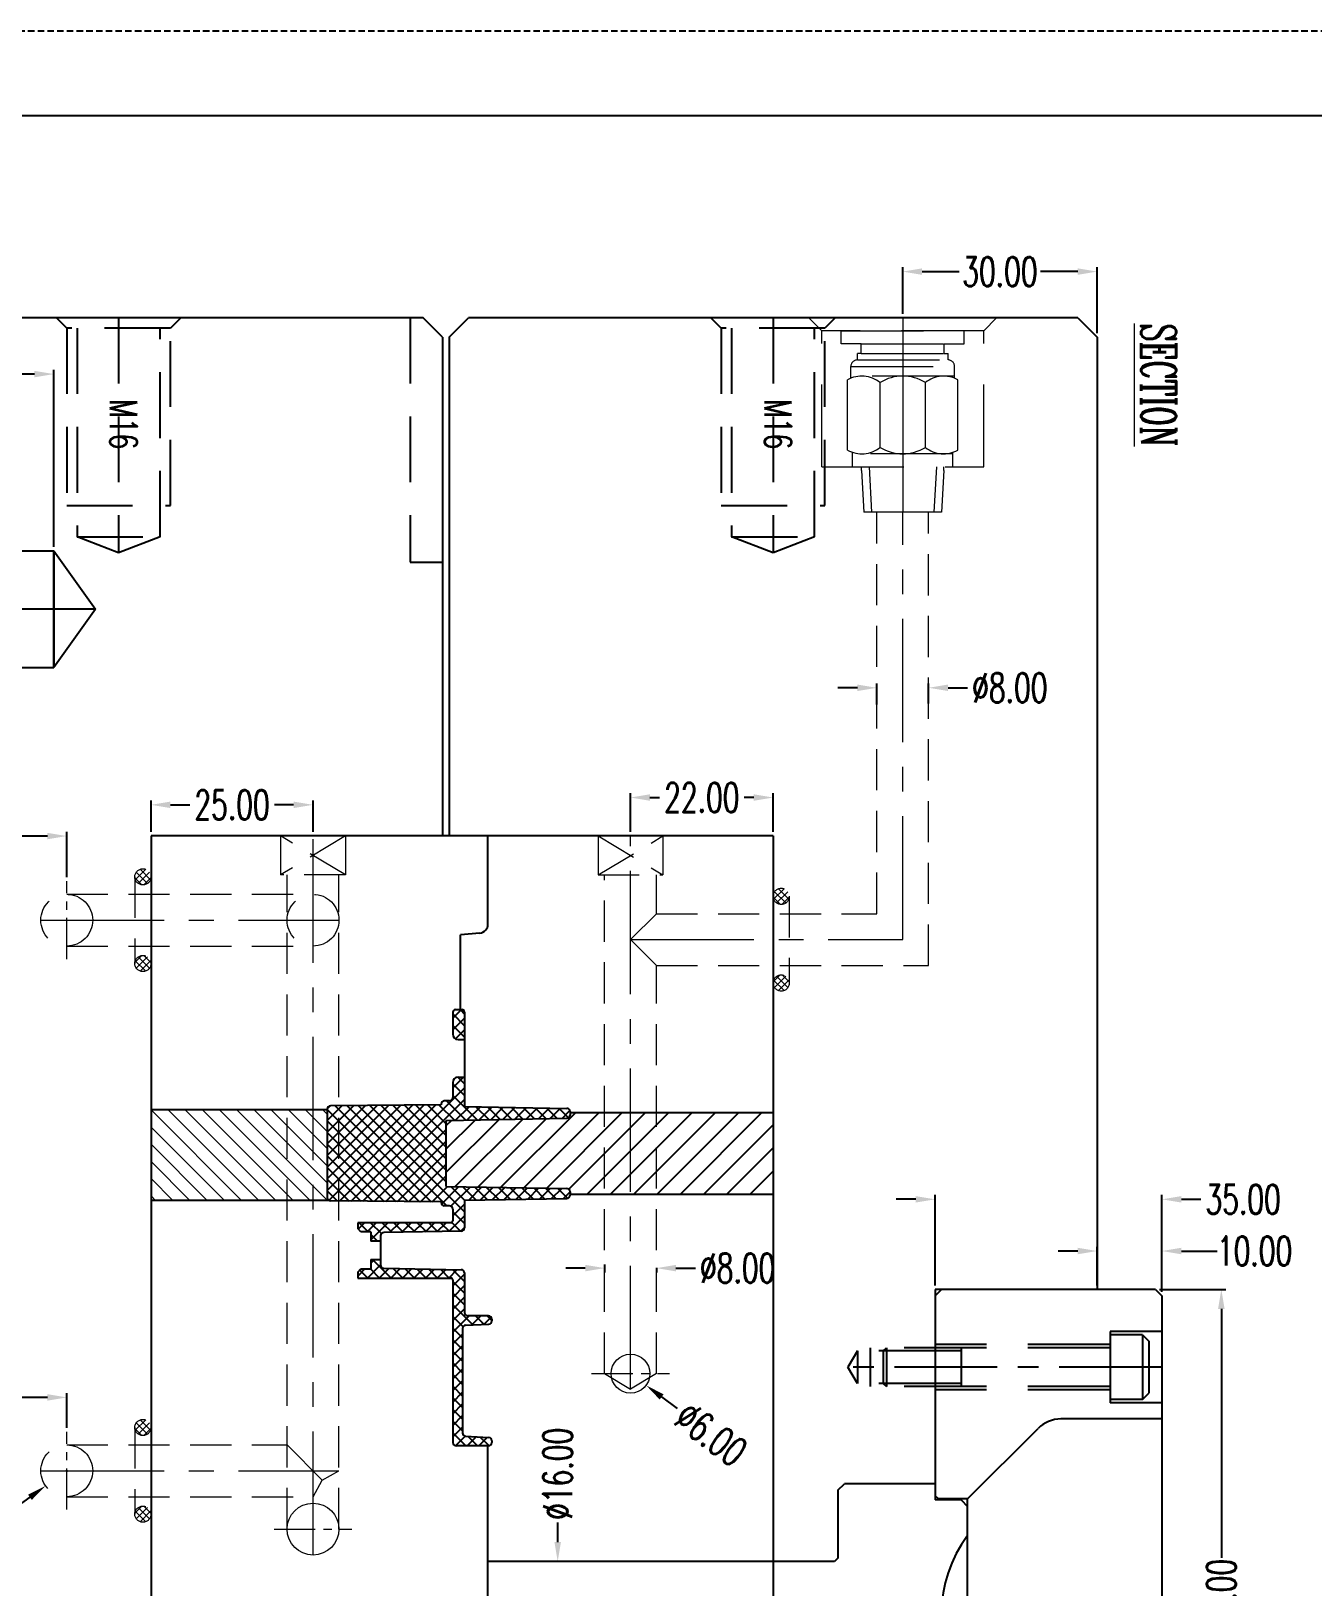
# Model space of a CAD drawing. Header units: inches. Extents: x 169168 to 170394, y -54081 to -53214.
# Drawn here: x 169401.8 to 169599.6, y -53454.4 to -53214.2 of the extents above; entities that cross this region are included whole.
import ezdxf

# ---------------------------------------------------------------- set-up
doc = ezdxf.new("R2010")
doc.units = ezdxf.units.IN
doc.header["$LTSCALE"] = 2
doc.header["$MEASUREMENT"] = 0
doc.header["$PDMODE"] = 3
doc.header["$PDSIZE"] = 0.3125
for name, pattern in [('CENTER', [50.8, 31.75, -6.35, 6.35, -6.35]), ('DASHED', [0.75, 0.5, -0.25]), ('HIDDEN', [9.525, 6.35, -3.175])]:
    doc.linetypes.add(name, pattern=pattern)
doc.layers.get('0').update_dxf_attribs({"linetype": 'CONTINUOUS'})
doc.layers.get('Defpoints').update_dxf_attribs({"linetype": 'CONTINUOUS'})
for name, color, linetype in [('5', 5, 'CONTINUOUS'), ('A', 7, 'CONTINUOUS'), ('CAV-COR', 1, 'CONTINUOUS'), ('PIN', 4, 'CONTINUOUS'), ('SCREW', 52, 'HIDDEN'), ('SPRING', 160, 'CONTINUOUS'), ('WT', 4, 'CONTINUOUS')]:
    doc.layers.add(name, color=color, linetype=linetype)
for name, color, linetype, lineweight in [('dim', 3, 'CONTINUOUS', 15), ('WR', 122, 'HIDDEN', 18), ('截面', 191, 'CONTINUOUS', 15)]:
    doc.layers.add(name, color=color, linetype=linetype, lineweight=lineweight)
doc.styles.add('ROMANC', font='romanc', dxfattribs={"width": 0.6, "height": 1})
doc.styles.get("Standard").update_dxf_attribs({"font": 'txt.shx', "width": 0.67})
doc.dimstyles.new('2.00', dxfattribs={"dimtxt": 4.5, "dimasz": 3, "dimexe": 0.666, "dimexo": 0.626, "dimgap": 1, "dimtad": 0, "dimzin": 0, "dimdsep": 46, "dimtxsty": 'Standard', "dimcen": 0.09, "dimclrd": 3, "dimclre": 3, "dimclrt": 7, "dimazin": 0, "dimtfac": 1, "dimtofl": 0, "dimtmove": 0, "dimatfit": 0, "dimfxl": 0, "dimtolj": 1, "dimtzin": 0, "dimarcsym": 0})

# ---------------------------------------------------------------- blocks, each defined once
blk = doc.blocks.new('*D36905')
at = {"layer": 'Defpoints', "color": 0}
for p in [(169575.32, -53408.5), (169575.32, -53508.5), (169585.49, -53508.5)]:
    blk.add_point(p, dxfattribs=at)
at = {"layer": 'dim', "color": 3, "linetype": 'ByBlock', "lineweight": -2}
for p, q in [((169575.94, -53408.5), (169586.16, -53408.5)), ((169585.49, -53411.5), (169585.49, -53449.96)), ((169585.49, -53505.5), (169585.49, -53467.04)), ((169575.94, -53508.5), (169586.16, -53508.5))]:
    blk.add_line(p, q, dxfattribs=at)
at = {"layer": 'dim', "color": 3, "linetype": 'ByBlock'}
for points in [[(169585.99, -53411.5), (169584.99, -53411.5), (169585.49, -53408.5)], [(169584.99, -53505.5), (169585.99, -53505.5), (169585.49, -53508.5)]]:
    blk.add_solid(points, dxfattribs=at)
at = {"layer": 'dim', "color": 7, "linetype": 'ByBlock', "insert": (169585.49, -53458.5), "char_height": 4.5, "attachment_point": 5, "rotation": 90}
blk.add_mtext('%%c100.00', dxfattribs=at)
blk = doc.blocks.new('*D36906')
at = {"layer": 'Defpoints', "color": 0}
for p in [(169576.32, -53402.57), (169566.32, -53408.5), (169576.32, -53409.5)]:
    blk.add_point(p, dxfattribs=at)
at = {"layer": 'dim', "color": 3, "linetype": 'ByBlock', "lineweight": -2}
for p, q in [((169563.32, -53402.57), (169560.32, -53402.57)), ((169566.32, -53407.87), (169566.32, -53401.9)), ((169576.32, -53408.87), (169576.32, -53401.9)), ((169579.32, -53402.57), (169584.85, -53402.57))]:
    blk.add_line(p, q, dxfattribs=at)
at = {"layer": 'dim', "color": 3, "linetype": 'ByBlock'}
for points in [[(169563.32, -53403.07), (169563.32, -53402.07), (169566.32, -53402.57)], [(169579.32, -53402.07), (169579.32, -53403.07), (169576.32, -53402.57)]]:
    blk.add_solid(points, dxfattribs=at)
at = {"layer": 'dim', "color": 7, "linetype": 'ByBlock', "insert": (169590.62, -53402.57), "char_height": 4.5, "attachment_point": 5}
blk.add_mtext('\\A1;10.00', dxfattribs=at)
blk = doc.blocks.new('*D36907')
at = {"layer": 'Defpoints', "color": 0}
for p in [(169576.32, -53394.59), (169541.32, -53408.5), (169576.32, -53409.5)]:
    blk.add_point(p, dxfattribs=at)
at = {"layer": 'dim', "color": 3, "linetype": 'ByBlock', "lineweight": -2}
for p, q in [((169538.32, -53394.59), (169535.32, -53394.59)), ((169541.32, -53407.87), (169541.32, -53393.92)), ((169576.32, -53408.87), (169576.32, -53393.92)), ((169579.32, -53394.59), (169582.32, -53394.59))]:
    blk.add_line(p, q, dxfattribs=at)
at = {"layer": 'dim', "color": 3, "linetype": 'ByBlock'}
for points in [[(169538.32, -53395.09), (169538.32, -53394.09), (169541.32, -53394.59)], [(169579.32, -53394.09), (169579.32, -53395.09), (169576.32, -53394.59)]]:
    blk.add_solid(points, dxfattribs=at)
at = {"layer": 'dim', "color": 7, "linetype": 'ByBlock', "insert": (169588.85, -53394.59), "char_height": 4.5, "attachment_point": 5}
blk.add_mtext('\\A1;35.00', dxfattribs=at)
blk = doc.blocks.new('*D36932')
at = {"layer": 'Defpoints', "color": 0}
for p in [(169483.08, -53450.5), (169486.04, -53450.5), (169486.04, -53466.5)]:
    blk.add_point(p, dxfattribs=at)
at = {"layer": 'dim', "color": 3, "linetype": 'ByBlock', "lineweight": -2}
for p, q in [((169483.08, -53447.5), (169483.08, -53444.5)), ((169485.42, -53450.5), (169482.41, -53450.5)), ((169485.42, -53466.5), (169482.41, -53466.5)), ((169483.08, -53469.5), (169483.08, -53472.5))]:
    blk.add_line(p, q, dxfattribs=at)
at = {"layer": 'dim', "color": 3, "linetype": 'ByBlock'}
for points in [[(169482.58, -53447.5), (169483.58, -53447.5), (169483.08, -53450.5)], [(169483.58, -53469.5), (169482.58, -53469.5), (169483.08, -53466.5)]]:
    blk.add_solid(points, dxfattribs=at)
at = {"layer": 'dim', "color": 7, "linetype": 'ByBlock', "insert": (169483.08, -53436.97), "char_height": 4.5, "attachment_point": 5, "rotation": 90}
blk.add_mtext('%%c16.00', dxfattribs=at)
blk = doc.blocks.new('*D36937')
at = {"layer": 'Defpoints', "color": 0}
for p in [(169270.32, -53266.25), (169270.32, -53267.19), (169405.32, -53294.5)]:
    blk.add_point(p, dxfattribs=at)
at = {"layer": 'dim', "color": 3, "linetype": 'ByBlock', "lineweight": -2}
for p, q in [((169270.32, -53266.88), (169270.32, -53267.85)), ((169273.32, -53267.19), (169331.14, -53267.19)), ((169402.32, -53267.19), (169346.2, -53267.19)), ((169405.32, -53293.87), (169405.32, -53266.52))]:
    blk.add_line(p, q, dxfattribs=at)
at = {"layer": 'dim', "color": 3, "linetype": 'ByBlock'}
for points in [[(169273.32, -53266.69), (169273.32, -53267.69), (169270.32, -53267.19)], [(169402.32, -53267.69), (169402.32, -53266.69), (169405.32, -53267.19)]]:
    blk.add_solid(points, dxfattribs=at)
at = {"layer": 'dim', "color": 7, "linetype": 'ByBlock', "insert": (169338.67, -53267.19), "char_height": 4.5, "attachment_point": 5}
blk.add_mtext('\\A1;135.00', dxfattribs=at)
blk = doc.blocks.new('*D38790')
at = {"layer": 'Defpoints', "color": 0}
for p in [(169536.32, -53251.37), (169536.32, -53258.5), (169566.32, -53261.5)]:
    blk.add_point(p, dxfattribs=at)
at = {"layer": 'dim', "color": 3, "linetype": 'ByBlock', "lineweight": -2}
for p, q in [((169536.32, -53257.87), (169536.32, -53250.71)), ((169539.32, -53251.37), (169545.04, -53251.37)), ((169563.32, -53251.37), (169557.59, -53251.37)), ((169566.32, -53260.87), (169566.32, -53250.71))]:
    blk.add_line(p, q, dxfattribs=at)
at = {"layer": 'dim', "color": 3, "linetype": 'ByBlock'}
for points in [[(169539.32, -53250.87), (169539.32, -53251.87), (169536.32, -53251.37)], [(169563.32, -53251.87), (169563.32, -53250.87), (169566.32, -53251.37)]]:
    blk.add_solid(points, dxfattribs=at)
at = {"layer": 'dim', "color": 7, "linetype": 'ByBlock', "insert": (169551.32, -53251.37), "char_height": 4.5, "attachment_point": 5}
blk.add_mtext('\\A1;30.00', dxfattribs=at)
blk = doc.blocks.new('*D38792')
at = {"layer": 'Defpoints', "color": 0}
for p in [(169540.32, -53315.62), (169532.32, -53318.84), (169540.32, -53318.67)]:
    blk.add_point(p, dxfattribs=at)
at = {"layer": 'dim', "color": 3, "linetype": 'ByBlock', "lineweight": -2}
for p, q in [((169529.32, -53315.62), (169526.32, -53315.62)), ((169532.32, -53318.21), (169532.32, -53314.95)), ((169540.32, -53318.04), (169540.32, -53314.95)), ((169543.32, -53315.62), (169546.32, -53315.62))]:
    blk.add_line(p, q, dxfattribs=at)
at = {"layer": 'dim', "color": 3, "linetype": 'ByBlock'}
for points in [[(169529.32, -53316.12), (169529.32, -53315.12), (169532.32, -53315.62)], [(169543.32, -53315.12), (169543.32, -53316.12), (169540.32, -53315.62)]]:
    blk.add_solid(points, dxfattribs=at)
at = {"layer": 'dim', "color": 7, "linetype": 'ByBlock', "insert": (169552.85, -53315.62), "char_height": 4.5, "attachment_point": 5}
blk.add_mtext('%%c8.00', dxfattribs=at)
blk = doc.blocks.new('*X38094')
at = {"color": 0}
for p, q in [((-7.86, -0.44), (-6.25, 1.17)), ((-6.25, -1.17), (-7.86, 0.44)), ((-5.66, -0.71), (-7.4, 1.03)), ((-7.4, -1.03), (-5.66, 0.71)), ((-5.45, 0.15), (-6.54, 1.24)), ((5.45, 0.15), (6.54, 1.24)), ((5.66, -0.71), (7.4, 1.03)), ((7.4, -1.03), (5.66, 0.71)), ((7.86, -0.44), (6.25, 1.17)), ((6.25, -1.17), (7.86, 0.44)), ((-6.54, -1.24), (-5.45, -0.15)), ((6.54, -1.24), (5.45, -0.15))]:
    blk.add_line(p, q, dxfattribs=at)
blk = doc.blocks.new('*D38793')
at = {"layer": 'Defpoints', "color": 0}
for p in [(169494.32, -53332.56), (169494.32, -53338.5), (169516.32, -53338.5)]:
    blk.add_point(p, dxfattribs=at)
at = {"layer": 'dim', "color": 3, "linetype": 'ByBlock', "lineweight": -2}
for p, q in [((169494.32, -53337.87), (169494.32, -53331.9)), ((169497.32, -53332.56), (169498.79, -53332.56)), ((169513.32, -53332.56), (169511.85, -53332.56)), ((169516.32, -53337.87), (169516.32, -53331.9))]:
    blk.add_line(p, q, dxfattribs=at)
at = {"layer": 'dim', "color": 3, "linetype": 'ByBlock'}
for points in [[(169497.32, -53332.06), (169497.32, -53333.06), (169494.32, -53332.56)], [(169513.32, -53333.06), (169513.32, -53332.06), (169516.32, -53332.56)]]:
    blk.add_solid(points, dxfattribs=at)
at = {"layer": 'dim', "color": 7, "linetype": 'ByBlock', "insert": (169505.32, -53332.56), "char_height": 4.5, "attachment_point": 5}
blk.add_mtext('\\A1;22.00', dxfattribs=at)
blk = doc.blocks.new('*D38815')
at = {"layer": 'Defpoints', "color": 0}
for p in [(169365.32, -53338.51), (169365.32, -53342.75), (169407.32, -53345.5)]:
    blk.add_point(p, dxfattribs=at)
at = {"layer": 'dim', "color": 3, "linetype": 'ByBlock', "lineweight": -2}
for p, q in [((169365.32, -53342.12), (169365.32, -53337.85)), ((169407.32, -53344.87), (169407.32, -53337.85)), ((169368.32, -53338.51), (169379.79, -53338.51)), ((169404.32, -53338.51), (169392.85, -53338.51))]:
    blk.add_line(p, q, dxfattribs=at)
at = {"layer": 'dim', "color": 3, "linetype": 'ByBlock'}
for points in [[(169368.32, -53338.01), (169368.32, -53339.01), (169365.32, -53338.51)], [(169404.32, -53339.01), (169404.32, -53338.01), (169407.32, -53338.51)]]:
    blk.add_solid(points, dxfattribs=at)
at = {"layer": 'dim', "color": 7, "linetype": 'ByBlock', "insert": (169386.32, -53338.51), "char_height": 4.5, "attachment_point": 5}
blk.add_mtext('\\A1;42.00', dxfattribs=at)
blk = doc.blocks.new('*D38816')
at = {"layer": 'Defpoints', "color": 0}
for p in [(169445.32, -53333.69), (169420.32, -53338.5), (169445.32, -53338.5)]:
    blk.add_point(p, dxfattribs=at)
at = {"layer": 'dim', "color": 3, "linetype": 'ByBlock', "lineweight": -2}
for p, q in [((169420.32, -53337.87), (169420.32, -53333.03)), ((169445.32, -53337.87), (169445.32, -53333.03)), ((169423.32, -53333.69), (169426.29, -53333.69)), ((169442.32, -53333.69), (169439.35, -53333.69))]:
    blk.add_line(p, q, dxfattribs=at)
at = {"layer": 'dim', "color": 3, "linetype": 'ByBlock'}
for points in [[(169423.32, -53333.19), (169423.32, -53334.19), (169420.32, -53333.69)], [(169442.32, -53334.19), (169442.32, -53333.19), (169445.32, -53333.69)]]:
    blk.add_solid(points, dxfattribs=at)
at = {"layer": 'dim', "color": 7, "linetype": 'ByBlock', "insert": (169432.82, -53333.69), "char_height": 4.5, "attachment_point": 5}
blk.add_mtext('\\A1;25.00', dxfattribs=at)
blk = doc.blocks.new('*D38818')
at = {"layer": 'Defpoints', "color": 0}
for p in [(169365.32, -53425.17), (169365.32, -53428.8), (169407.32, -53430.5)]:
    blk.add_point(p, dxfattribs=at)
at = {"layer": 'dim', "color": 3, "linetype": 'ByBlock', "lineweight": -2}
for p, q in [((169365.32, -53428.17), (169365.32, -53424.5)), ((169407.32, -53429.87), (169407.32, -53424.5)), ((169368.32, -53425.17), (169379.79, -53425.17)), ((169404.32, -53425.17), (169392.85, -53425.17))]:
    blk.add_line(p, q, dxfattribs=at)
at = {"layer": 'dim', "color": 3, "linetype": 'ByBlock'}
for points in [[(169368.32, -53424.67), (169368.32, -53425.67), (169365.32, -53425.17)], [(169404.32, -53425.67), (169404.32, -53424.67), (169407.32, -53425.17)]]:
    blk.add_solid(points, dxfattribs=at)
at = {"layer": 'dim', "color": 7, "linetype": 'ByBlock', "insert": (169386.32, -53425.17), "char_height": 4.5, "attachment_point": 5}
blk.add_mtext('\\A1;42.00', dxfattribs=at)
blk = doc.blocks.new('*D38819')
at = {"layer": 'Defpoints', "color": 0}
for p in [(169410.57, -53434.17), (169404.07, -53438.83)]:
    blk.add_point(p, dxfattribs=at)
at = {"layer": 'dim', "color": 3, "linetype": 'ByBlock', "lineweight": -2}
for p, q in [((169407.23, -53436.5), (169407.41, -53436.5)), ((169407.32, -53436.59), (169407.32, -53436.41)), ((169401.63, -53440.58), (169399.19, -53442.33))]:
    blk.add_line(p, q, dxfattribs=at)
at = {"layer": 'dim', "color": 3, "linetype": 'ByBlock'}
blk.add_solid([(169401.92, -53440.99), (169401.34, -53440.17), (169404.07, -53438.83)], dxfattribs=at)
at = {"layer": 'dim', "color": 7, "linetype": 'ByBlock', "insert": (169393.89, -53446.14), "char_height": 4.5, "attachment_point": 5, "rotation": 35.6735}
blk.add_mtext('\\A1;%%c8.00', dxfattribs=at)
blk = doc.blocks.new('*D38821')
at = {"layer": 'Defpoints', "color": 0}
for p in [(169491.92, -53419.7), (169496.72, -53423.3)]:
    blk.add_point(p, dxfattribs=at)
at = {"layer": 'dim', "color": 3, "linetype": 'ByBlock', "lineweight": -2}
for p, q in [((169494.23, -53421.5), (169494.41, -53421.5)), ((169494.32, -53421.59), (169494.32, -53421.41)), ((169499.12, -53425.1), (169501.52, -53426.9))]:
    blk.add_line(p, q, dxfattribs=at)
at = {"layer": 'dim', "color": 3, "linetype": 'ByBlock'}
blk.add_solid([(169499.42, -53424.7), (169498.82, -53425.5), (169496.72, -53423.3)], dxfattribs=at)
at = {"layer": 'dim', "color": 7, "linetype": 'ByBlock', "insert": (169506.74, -53430.82), "char_height": 4.5, "attachment_point": 5, "rotation": 323.1214}
blk.add_mtext('\\A1;%%c6.00', dxfattribs=at)
blk = doc.blocks.new('*D38822')
at = {"layer": 'Defpoints', "color": 0}
for p in [(169490.32, -53404.02), (169498.32, -53404.53), (169498.32, -53405.21)]:
    blk.add_point(p, dxfattribs=at)
at = {"layer": 'dim', "color": 3, "linetype": 'ByBlock', "lineweight": -2}
for p, q in [((169487.32, -53405.21), (169484.32, -53405.21)), ((169490.32, -53404.64), (169490.32, -53405.87)), ((169498.32, -53405.15), (169498.32, -53405.87)), ((169501.32, -53405.21), (169504.32, -53405.21))]:
    blk.add_line(p, q, dxfattribs=at)
at = {"layer": 'dim', "color": 3, "linetype": 'ByBlock'}
for points in [[(169487.32, -53405.71), (169487.32, -53404.71), (169490.32, -53405.21)], [(169501.32, -53404.71), (169501.32, -53405.71), (169498.32, -53405.21)]]:
    blk.add_solid(points, dxfattribs=at)
at = {"layer": 'dim', "color": 7, "linetype": 'ByBlock', "insert": (169510.85, -53405.21), "char_height": 4.5, "attachment_point": 5}
blk.add_mtext('%%c8.00', dxfattribs=at)
blk = doc.blocks.new('20150129.111502')
at = {"layer": '5', "color": 122, "linetype": 'HIDDEN', "lineweight": 0}
for p, q in [((0, 14.5), (0, -14.5)), ((2, 12.5), (0, 14.5)), ((2, 12.5), (2, -12.5)), ((23, 12.5), (2, 12.5)), ((23, -12.5), (23, 12.5)), ((2, -9.5), (2, 9.5)), ((4.01, 9.5), (2, 9.5)), ((4.01, 6.4), (4.01, 9.5)), ((7.51, -8), (7.51, 8)), ((9.33, 8), (7.51, 8)), ((9, 8), (9, -8)), ((20.43, 8.5), (9.57, 8.5)), ((23, 7.75), (20.77, 7.75)), ((21, 7.75), (21, -7.75)), ((4.01, -6.4), (4.01, 6.4)), ((5.51, 6.4), (4.01, 6.4)), ((5.51, 6.4), (5.51, 7)), ((6.51, 7), (5.51, 7)), ((5.51, 6.4), (5.51, 7)), ((5.51, -6.4), (5.51, 6.4)), ((6.51, -7), (6.51, 7)), ((23.56, 6.35), (23, 6.35)), ((23, 5.19), (30, 4.82)), ((23.56, 6.35), (30, 6.01)), ((30, 6.01), (30, -6.01)), ((20.01, 3.5), (9.99, 3.5)), ((20.01, -3.5), (9.99, -3.5)), ((5.51, -6.4), (4.01, -6.4)), ((4.01, -6.4), (4.01, -9.5)), ((5.51, -6.4), (5.51, -7)), ((5.51, -6.4), (5.51, -7)), ((6.51, -7), (5.51, -7)), ((23, -5.19), (30, -4.82)), ((23.56, -6.35), (23, -6.35)), ((23.56, -6.35), (30, -6.01)), ((4.01, -9.5), (2, -9.5)), ((9.33, -8), (7.51, -8)), ((20.43, -8.5), (9.57, -8.5)), ((23, -7.75), (20.77, -7.75)), ((2, -12.5), (0, -14.5)), ((23, -12.5), (2, -12.5))]:
    blk.add_line(p, q, dxfattribs=at)
at = {"layer": '5', "color": 122, "linetype": 'CENTER', "lineweight": 0, "ltscale": 0.5}
blk.add_line((0, 0), (30, 0), dxfattribs=at)
at = {"layer": '5', "color": 122, "linetype": 'HIDDEN', "lineweight": 0}
for centre, radius, start, end in [((7.51, 7), 1, 90, 180), ((13.47, 6.32), 4.47, 150.752, 219.0183), ((16.53, 6.32), 4.47, 320.9817, 29.248), ((15.66, 0), 6.66, 148.3016, 211.6984), ((14.34, 0), 6.66, 328.3016, 31.6984), ((13.47, -6.32), 4.47, 140.9817, 209.248), ((16.53, -6.32), 4.47, 330.752, 39.0183), ((7.51, -7), 1, 180, 270)]:
    blk.add_arc(centre, radius, start, end, dxfattribs=at)

msp = doc.modelspace()

# ---------------------------------------------------------------- hatches: boundary and pattern name
at = {"layer": '截面', "linetype": 'Continuous', "ltscale": 0.3}
h = msp.add_hatch(dxfattribs=at)
h.set_pattern_fill('ANSI31', color=256, scale=15, angle=90, style=0)
h.set_pattern_definition([(135, (876.3183, -634.3633), (-1.325825215, -1.325825215), [])])
h.paths.add_polyline_path([(169420.318, -53394.754), (169420.318, -53380.774), (169447.495, -53380.774), (169447.495, -53382.428), (169447.495, -53382.498), (169447.495, -53384.224), (169447.495, -53384.294), (169447.495, -53386.02), (169447.495, -53386.09), (169447.495, -53387.816), (169447.495, -53387.886), (169447.495, -53389.612), (169447.495, -53389.682), (169447.495, -53391.408), (169447.495, -53391.478), (169447.495, -53393.204), (169447.495, -53393.274), (169447.495, -53394.332, 0.2541641), (169447.724, -53394.754)])

# ---------------------------------------------------------------- linework, layer by layer
at = {"linetype": 'Continuous'}
for p, q in [((169462.318, -53258.499), (169368.318, -53258.499)), ((169465.318, -53261.499), (169462.318, -53258.499)), ((169466.318, -53261.499), (169469.318, -53258.499)), ((169563.318, -53258.499), (169469.318, -53258.499)), ((169563.318, -53258.499), (169566.318, -53261.499)), ((169465.318, -53261.499), (169465.318, -53338.499)), ((169466.318, -53261.499), (169466.318, -53338.499)), ((169566.318, -53261.499), (169566.318, -53408.499)), ((169575.318, -53408.499), (169541.318, -53408.499)), ((169542.318, -53408.499), (169541.318, -53409.499)), ((169575.318, -53408.499), (169576.318, -53409.499)), ((169576.318, -53409.499), (169576.318, -53507.499)), ((169576.318, -53428.499), (169560.739, -53428.499)), ((169546.318, -53440.849), (169557.204, -53429.963)), ((169541.318, -53438.499), (169527.318, -53438.499)), ((169545.318, -53440.999), (169541.318, -53440.999)), ((169546.318, -53440.849), (169541.818, -53440.849)), ((169545.318, -53440.999), (169546.318, -53441.999)), ((169546.318, -53476.149), (169546.318, -53440.849)), ((169525.818, -53450.499), (169472.318, -53450.499))]:
    msp.add_line(p, q, dxfattribs=at)
at = {"color": 8, "linetype": 'HIDDEN', "ltscale": 0.8}
for p, q in [((169405.718, -53258.499), (169407.318, -53260.099)), ((169424.918, -53258.499), (169405.718, -53258.499)), ((169415.318, -53258.499), (169415.318, -53294.776)), ((169424.918, -53258.499), (169423.318, -53260.099)), ((169460.318, -53258.499), (169460.318, -53296.214)), ((169506.718, -53258.499), (169508.318, -53260.099)), ((169525.918, -53258.499), (169506.718, -53258.499)), ((169516.318, -53258.499), (169516.318, -53294.776)), ((169525.918, -53258.499), (169524.318, -53260.099)), ((169423.318, -53260.099), (169407.318, -53260.099)), ((169407.318, -53260.099), (169407.318, -53287.499)), ((169408.918, -53260.099), (169408.918, -53292.299)), ((169421.718, -53292.299), (169421.718, -53260.099)), ((169423.318, -53287.499), (169423.318, -53260.099)), ((169524.318, -53260.099), (169508.318, -53260.099)), ((169508.318, -53260.099), (169508.318, -53287.499)), ((169509.918, -53260.099), (169509.918, -53292.299)), ((169522.718, -53292.299), (169522.718, -53260.099)), ((169524.318, -53287.499), (169524.318, -53260.099)), ((169407.318, -53287.499), (169423.318, -53287.499)), ((169508.318, -53287.499), (169524.318, -53287.499)), ((169408.918, -53292.299), (169421.718, -53292.299)), ((169415.318, -53294.776), (169408.918, -53292.299)), ((169421.718, -53292.299), (169415.318, -53294.776)), ((169509.918, -53292.299), (169522.718, -53292.299)), ((169516.318, -53294.776), (169509.918, -53292.299)), ((169522.718, -53292.299), (169516.318, -53294.776)), ((169460.318, -53296.214), (169465.318, -53296.214))]:
    msp.add_line(p, q, dxfattribs=at)
for p, q in [((169541.318, -53408.499), (169541.318, -53440.999)), ((169526.318, -53439.499), (169527.318, -53438.499)), ((169526.318, -53439.499), (169526.318, -53449.999)), ((169541.818, -53440.849), (169541.318, -53440.349)), ((169526.318, -53449.999), (169525.818, -53450.499))]:
    msp.add_line(p, q)
at = {"linetype": 'HIDDEN'}
for p, q in [((169576.318, -53414.999), (169568.318, -53414.999)), ((169568.318, -53416.999), (169541.318, -53416.999)), ((169568.318, -53423.999), (169541.318, -53423.999)), ((169576.318, -53425.999), (169568.318, -53425.999))]:
    msp.add_line(p, q, dxfattribs=at)
at = {"linetype": 'Continuous'}
for centre, radius, start, end in [((169560.739, -53433.499), 5, 90, 135), ((169562.318, -53458.499), 20, 143.1301, 216.8699)]:
    msp.add_arc(centre, radius, start, end, dxfattribs=at)
at = {"layer": 'A', "linetype": 'DASHED'}
msp.add_line((170393.831, -53214.244), (169168.186, -53214.244), dxfattribs=at)
at = {"layer": 'A'}
msp.add_line((170380.739, -53227.336), (169181.277, -53227.336), dxfattribs=at)
at = {"layer": 'CAV-COR'}
for p, q in [((169420.318, -53338.499), (169420.318, -53598.499)), ((169516.318, -53338.499), (169420.318, -53338.499)), ((169472.318, -53352.097), (169472.318, -53338.499)), ((169516.318, -53338.499), (169516.318, -53598.499)), ((169471.04, -53353.492), (169468.1, -53353.749)), ((169468.1, -53365.294), (169468.1, -53353.749)), ((169466.891, -53366.623), (169468.223, -53365.292)), ((169466.891, -53365.71), (169466.891, -53369.102)), ((169466.891, -53365.974), (169468.7, -53367.783)), ((169466.891, -53368.419), (169468.7, -53366.61)), ((169467.286, -53365.308), (169468.291, -53365.29)), ((169468.009, -53365.295), (169468.7, -53365.987)), ((169468.7, -53365.692), (169468.7, -53380.275)), ((169466.891, -53367.77), (169468.7, -53369.579)), ((169467.304, -53369.803), (169468.7, -53368.406)), ((169467.695, -53369.906), (169468.7, -53369.906)), ((169466.891, -53377.399), (169468.556, -53375.735)), ((169466.891, -53376.539), (169466.891, -53378.887)), ((169467.675, -53375.738), (169468.7, -53376.763)), ((169467.695, -53375.735), (169468.7, -53375.735)), ((169451.224, -53394.863), (169468.7, -53377.387)), ((169466.891, -53376.75), (169468.7, -53378.559)), ((169466.891, -53378.546), (169470.662, -53382.317)), ((169447.495, -53380.774), (169420.318, -53380.774)), ((169447.495, -53393.204), (169460.656, -53380.042)), ((169447.495, -53391.408), (169458.845, -53380.058)), ((169447.495, -53389.612), (169457.033, -53380.074)), ((169447.495, -53387.816), (169455.221, -53380.09)), ((169447.495, -53386.02), (169453.409, -53380.106)), ((169447.495, -53384.224), (169451.597, -53380.121)), ((169447.495, -53382.428), (169449.785, -53380.137)), ((169447.495, -53380.655), (169447.495, -53394.332)), ((169447.495, -53380.702), (169461.747, -53394.955)), ((169447.499, -53380.627), (169447.97, -53380.157)), ((169447.738, -53394.757), (169462.468, -53380.027)), ((169465.082, -53380.004), (169447.993, -53380.153)), ((169448.735, -53380.146), (169463.559, -53394.97)), ((169449.444, -53394.847), (169464.28, -53380.011)), ((169450.516, -53380.131), (169465.98, -53395.595)), ((169452.296, -53380.115), (169468.7, -53396.519)), ((169453.005, -53394.878), (169468.7, -53379.183)), ((169454.077, -53380.1), (169465.886, -53391.909)), ((169455.857, -53380.084), (169465.886, -53390.113)), ((169457.638, -53380.069), (169465.886, -53388.317)), ((169459.418, -53380.053), (169465.886, -53386.521)), ((169461.199, -53380.038), (169465.886, -53384.725)), ((169462.979, -53380.022), (169465.886, -53382.929)), ((169464.76, -53380.007), (169467.132, -53382.378)), ((169465.082, -53379.899), (169465.082, -53380.004)), ((169466.393, -53379.389), (169465.581, -53379.396)), ((169465.943, -53379.393), (169468.897, -53382.347)), ((169467.304, -53382.375), (169469.392, -53380.287)), ((169468.7, -53380.275), (169484.488, -53380.551)), ((169469.132, -53382.343), (169471.157, -53380.318)), ((169470.447, -53380.306), (169472.427, -53382.286)), ((169470.96, -53382.311), (169472.922, -53380.349)), ((169472.275, -53380.337), (169474.193, -53382.255)), ((169472.788, -53382.28), (169474.688, -53380.38)), ((169474.103, -53380.369), (169475.958, -53382.224)), ((169474.328, -53392.735), (169485.863, -53381.2)), ((169474.616, -53382.248), (169476.453, -53380.41)), ((169475.931, -53380.401), (169477.723, -53382.193)), ((169476.444, -53382.216), (169478.218, -53380.441)), ((169477.759, -53380.433), (169479.488, -53382.163)), ((169477.859, -53392.796), (169489.456, -53381.2)), ((169478.271, -53382.184), (169479.983, -53380.472)), ((169479.587, -53380.465), (169481.254, -53382.132)), ((169480.099, -53382.152), (169481.749, -53380.503)), ((169481.389, -53392.858), (169493.048, -53381.2)), ((169481.415, -53380.497), (169483.019, -53382.101)), ((169481.927, -53382.12), (169483.514, -53380.534)), ((169483.243, -53380.529), (169484.721, -53382.007)), ((169483.755, -53382.088), (169484.953, -53380.891)), ((169484.801, -53393.038), (169496.64, -53381.2)), ((169484.981, -53381.053), (169484.981, -53381.573)), ((169484.981, -53381.2), (169516.318, -53381.2)), ((169487.643, -53393.788), (169500.232, -53381.2)), ((169491.236, -53393.788), (169503.824, -53381.2)), ((169494.828, -53393.788), (169507.416, -53381.2)), ((169498.42, -53393.788), (169511.008, -53381.2)), ((169502.012, -53393.788), (169514.6, -53381.2)), ((169447.495, -53382.498), (169459.936, -53394.939)), ((169454.785, -53394.894), (169465.886, -53383.793)), ((169465.886, -53382.4), (169484.488, -53382.075)), ((169465.886, -53390.4), (169474.029, -53382.258)), ((169465.886, -53386.808), (169470.373, -53382.322)), ((169465.886, -53383.216), (169466.717, -53382.386)), ((169465.886, -53392.587), (169465.886, -53382.4)), ((169467.267, -53392.612), (169477.685, -53382.194)), ((169470.798, -53392.673), (169481.341, -53382.13)), ((169505.604, -53393.788), (169516.318, -53383.073)), ((169447.495, -53384.294), (169458.124, -53394.923)), ((169447.495, -53386.09), (169456.312, -53394.907)), ((169456.566, -53394.909), (169465.886, -53385.589)), ((169447.495, -53387.886), (169454.5, -53394.891)), ((169458.346, -53394.925), (169465.886, -53387.385)), ((169509.196, -53393.788), (169516.318, -53386.666)), ((169447.495, -53389.682), (169452.688, -53394.876)), ((169460.127, -53394.94), (169465.886, -53389.181)), ((169461.907, -53394.956), (169465.886, -53390.977)), ((169512.788, -53393.788), (169516.318, -53390.258)), ((169447.495, -53391.478), (169450.876, -53394.86)), ((169447.495, -53393.274), (169449.064, -53394.844)), ((169463.688, -53394.972), (169466.069, -53392.591)), ((169465.142, -53395.313), (169467.834, -53392.621)), ((169465.886, -53392.587), (169484.488, -53392.912)), ((169466.577, -53392.599), (169468.7, -53394.723)), ((169466.6, -53395.651), (169469.599, -53392.652)), ((169468.405, -53392.631), (169470.455, -53394.682)), ((169469.346, -53394.701), (169471.364, -53392.683)), ((169470.232, -53392.663), (169472.22, -53394.651)), ((169471.174, -53394.669), (169473.13, -53392.714)), ((169472.06, -53392.695), (169473.985, -53394.62)), ((169473.002, -53394.637), (169474.895, -53392.745)), ((169473.888, -53392.727), (169475.751, -53394.589)), ((169474.83, -53394.605), (169476.66, -53392.775)), ((169475.716, -53392.759), (169477.516, -53394.559)), ((169476.658, -53394.574), (169478.425, -53392.806)), ((169477.544, -53392.791), (169479.281, -53394.528)), ((169478.486, -53394.542), (169480.191, -53392.837)), ((169479.372, -53392.823), (169481.046, -53394.497)), ((169480.314, -53394.51), (169481.956, -53392.868)), ((169481.2, -53392.855), (169482.812, -53394.466)), ((169482.142, -53394.478), (169483.721, -53392.899)), ((169483.028, -53392.887), (169484.565, -53394.423)), ((169483.97, -53394.446), (169484.981, -53393.434)), ((169484.981, -53393.415), (169484.981, -53393.934)), ((169447.724, -53394.754), (169420.318, -53394.754)), ((169465.082, -53394.984), (169447.993, -53394.835)), ((169465.082, -53394.984), (169465.082, -53395.089)), ((169466.393, -53395.598), (169465.581, -53395.591)), ((169466.891, -53397.156), (169468.7, -53395.347)), ((169468.7, -53394.712), (169484.488, -53394.437)), ((169468.7, -53394.712), (169468.7, -53398.984)), ((169484.981, -53393.788), (169516.318, -53393.788)), ((169452.218, -53398.197), (169452.218, -53399.101)), ((169466.59, -53398.197), (169452.218, -53398.197)), ((169452.296, -53399.179), (169453.278, -53398.197)), ((169452.417, -53398.197), (169453.824, -53399.604)), ((169453.667, -53399.604), (169455.074, -53398.197)), ((169454.214, -53398.197), (169455.876, -53399.859)), ((169454.228, -53400.839), (169456.87, -53398.197)), ((169456.01, -53398.197), (169457.487, -53399.674)), ((169457.184, -53399.679), (169458.666, -53398.197)), ((169457.806, -53398.197), (169459.252, -53399.643)), ((169459.012, -53399.647), (169460.462, -53398.197)), ((169459.602, -53398.197), (169461.017, -53399.612)), ((169460.84, -53399.615), (169462.258, -53398.197)), ((169461.398, -53398.197), (169462.782, -53399.581)), ((169462.668, -53399.583), (169464.054, -53398.197)), ((169463.194, -53398.197), (169464.547, -53399.551)), ((169464.496, -53399.552), (169465.85, -53398.197)), ((169464.99, -53398.197), (169466.313, -53399.52)), ((169466.324, -53399.52), (169468.7, -53397.143)), ((169466.74, -53398.151), (169468.078, -53399.489)), ((169466.891, -53396.101), (169466.891, -53397.895)), ((169466.891, -53396.506), (169468.7, -53398.315)), ((169452.721, -53399.604), (169452.218, -53399.101)), ((169454.228, -53399.604), (169452.721, -53399.604)), ((169454.228, -53399.604), (169454.228, -53401.061)), ((169454.228, -53400.008), (169455.282, -53401.061)), ((169455.736, -53400.198), (169455.736, -53404.738)), ((169468.207, -53399.487), (169456.23, -53399.696)), ((169468.152, -53399.488), (169468.7, -53398.939)), ((169455.736, -53401.061), (169454.228, -53401.061)), ((169452.218, -53405.835), (169452.721, -53405.332)), ((169452.218, -53406.441), (169453.327, -53405.332)), ((169452.545, -53405.509), (169453.776, -53406.739)), ((169452.721, -53405.332), (169454.228, -53405.332)), ((169453.716, -53406.739), (169455.736, -53404.719)), ((169454.165, -53405.332), (169455.572, -53406.739)), ((169454.228, -53403.875), (169454.228, -53405.332)), ((169454.228, -53404.431), (169454.784, -53403.875)), ((169454.228, -53403.875), (169455.736, -53403.875)), ((169454.504, -53403.875), (169457.368, -53406.739)), ((169455.512, -53406.739), (169456.997, -53405.254)), ((169456.23, -53405.241), (169468.207, -53405.45)), ((169457.308, -53406.739), (169458.763, -53405.285)), ((169457.691, -53405.266), (169459.164, -53406.739)), ((169459.104, -53406.739), (169460.528, -53405.316)), ((169459.519, -53405.298), (169460.96, -53406.739)), ((169460.9, -53406.739), (169462.293, -53405.346)), ((169461.346, -53405.33), (169462.756, -53406.739)), ((169462.696, -53406.739), (169464.058, -53405.377)), ((169463.174, -53405.362), (169464.552, -53406.739)), ((169464.492, -53406.739), (169465.824, -53405.408)), ((169465.002, -53405.394), (169466.348, -53406.739)), ((169466.288, -53406.739), (169467.589, -53405.439)), ((169466.83, -53405.426), (169468.7, -53407.296)), ((169452.218, -53405.835), (169452.218, -53406.739)), ((169452.218, -53406.739), (169466.59, -53406.739)), ((169466.891, -53407.932), (169468.7, -53406.123)), ((169466.891, -53407.041), (169466.891, -53432.147)), ((169466.891, -53407.283), (169468.7, -53409.092)), ((169466.891, -53409.728), (169468.7, -53407.919)), ((169468.7, -53405.952), (169468.7, -53412.067)), ((169466.891, -53409.079), (169468.7, -53410.888)), ((169466.891, -53411.524), (169468.7, -53409.715)), ((169466.891, -53410.875), (169469.99, -53413.974)), ((169466.891, -53413.32), (169468.7, -53411.511)), ((169466.891, -53415.117), (169469.436, -53412.572)), ((169466.891, -53412.671), (169468.482, -53414.261)), ((169472.423, -53412.598), (169469.199, -53412.57)), ((169469.821, -53413.983), (169471.216, -53412.588)), ((169470.393, -53412.58), (169471.697, -53413.884)), ((169472.205, -53412.596), (169472.921, -53413.313)), ((169466.891, -53414.467), (169468.399, -53415.974)), ((169468.399, -53414.534), (169468.399, -53430.665)), ((169468.875, -53414.032), (169472.445, -53413.845)), ((169471.717, -53413.883), (169472.81, -53412.79)), ((169472.921, -53413.101), (169472.921, -53413.343)), ((169466.891, -53416.913), (169468.399, -53415.405)), ((169466.891, -53416.263), (169468.399, -53417.771)), ((169466.891, -53418.709), (169468.399, -53417.201)), ((169466.891, -53418.059), (169468.399, -53419.567)), ((169466.891, -53420.505), (169468.399, -53418.997)), ((169466.891, -53419.855), (169468.399, -53421.363)), ((169466.891, -53422.301), (169468.399, -53420.793)), ((169466.891, -53421.651), (169468.399, -53423.159)), ((169466.891, -53424.097), (169468.399, -53422.589)), ((169466.891, -53423.447), (169468.399, -53424.955)), ((169466.891, -53425.893), (169468.399, -53424.385)), ((169466.891, -53425.243), (169468.399, -53426.751)), ((169466.891, -53427.689), (169468.399, -53426.181)), ((169466.891, -53427.039), (169468.399, -53428.547)), ((169466.891, -53429.485), (169468.399, -53427.977)), ((169466.891, -53428.835), (169468.399, -53430.343)), ((169466.891, -53431.281), (169468.399, -53429.773)), ((169466.891, -53430.631), (169468.91, -53432.65)), ((169467.329, -53432.64), (169468.814, -53431.155)), ((169468.875, -53431.167), (169472.445, -53431.354)), ((169469.115, -53432.65), (169470.511, -53431.253)), ((169469.243, -53431.187), (169470.706, -53432.65)), ((169470.911, -53432.65), (169472.218, -53431.342)), ((169471.138, -53431.286), (169472.491, -53432.638)), ((169472.921, -53431.856), (169472.921, -53432.147)), ((169472.419, -53432.65), (169467.394, -53432.65)), ((169472.318, -53458.499), (169472.318, -53432.65))]:
    msp.add_line(p, q, dxfattribs=at)
for centre, radius, start, end in [((169470.918, -53352.097), 1.4, 275, 0), ((169467.293, -53365.71), 0.402, 91, 180), ((169468.298, -53365.692), 0.402, 0, 91), ((169467.695, -53369.102), 0.804, 180, 270), ((169467.695, -53376.539), 0.804, 90, 180), ((169466.389, -53378.887), 0.502, 270.5, 0), ((169447.997, -53380.655), 0.502, 90.5, 180), ((169465.585, -53379.899), 0.502, 90.5, 180), ((169484.479, -53381.053), 0.502, 0, 89), ((169484.479, -53381.573), 0.502, 271, 0), ((169484.479, -53393.415), 0.502, 0, 89), ((169447.997, -53394.332), 0.502, 180, 269.5), ((169465.585, -53395.089), 0.502, 180, 269.5), ((169466.389, -53396.101), 0.502, 0, 89.5), ((169484.479, -53393.934), 0.502, 271, 0), ((169466.59, -53397.895), 0.301, 270, 0), ((169456.238, -53400.198), 0.502, 91, 180), ((169468.198, -53398.984), 0.502, 271, 0), ((169456.238, -53404.738), 0.502, 180, 269), ((169468.198, -53405.952), 0.502, 0, 89), ((169466.59, -53407.041), 0.301, 0, 90), ((169469.203, -53412.067), 0.502, 180, 269.5), ((169472.419, -53413.101), 0.502, 0, 89.5), ((169468.901, -53414.534), 0.502, 93, 180), ((169472.419, -53413.343), 0.502, 273, 0), ((169468.901, -53430.665), 0.502, 180, 267), ((169472.419, -53431.856), 0.502, 0, 87), ((169467.394, -53432.147), 0.502, 180, 270), ((169472.419, -53432.147), 0.502, 270, 0)]:
    msp.add_arc(centre, radius, start, end, dxfattribs=at)
at = {"layer": 'PIN'}
for p, q in [((169265.318, -53294.499), (169405.318, -53294.499)), ((169405.318, -53312.499), (169405.318, -53294.498)), ((169405.318, -53294.499), (169405.318, -53303.499)), ((169405.318, -53294.499), (169411.747, -53303.499)), ((169405.318, -53303.498), (169405.318, -53312.499)), ((169411.747, -53303.499), (169405.318, -53312.499)), ((169265.318, -53312.499), (169405.318, -53312.499))]:
    msp.add_line(p, q, dxfattribs=at)
at = {"layer": 'SCREW'}
for p, q in [((169568.318, -53414.999), (169568.318, -53425.999)), ((169568.318, -53417.499), (169531.318, -53417.499)), ((169531.318, -53417.499), (169531.318, -53423.499)), ((169533.318, -53417.999), (169533.818, -53417.499)), ((169533.818, -53417.499), (169533.818, -53423.499)), ((169545.318, -53417.499), (169545.318, -53423.499)), ((169573.318, -53415.499), (169568.318, -53415.499)), ((169573.318, -53415.499), (169573.318, -53425.499)), ((169574.318, -53416.499), (169574.318, -53424.499)), ((169529.318, -53417.999), (169527.875, -53420.499)), ((169545.318, -53417.999), (169529.318, -53417.999)), ((169529.318, -53417.999), (169529.318, -53422.999)), ((169533.318, -53417.999), (169533.318, -53422.999)), ((169529.318, -53422.999), (169527.875, -53420.499)), ((169545.318, -53422.999), (169529.318, -53422.999)), ((169568.318, -53423.499), (169531.318, -53423.499)), ((169533.318, -53422.999), (169533.818, -53423.499)), ((169573.318, -53425.499), (169574.318, -53424.499)), ((169573.318, -53425.499), (169568.318, -53425.499))]:
    msp.add_line(p, q, dxfattribs=at)
at = {"layer": 'SCREW', "linetype": 'Continuous'}
msp.add_line((169573.318, -53415.499), (169574.318, -53416.499), dxfattribs=at)
at = {"layer": 'SCREW', "linetype": 'CENTER', "ltscale": 0.25}
msp.add_line((169576.318, -53420.499), (169527.875, -53420.499), dxfattribs=at)
at = {"layer": 'SPRING', "linetype": 'CENTER'}
msp.add_line((169411.747, -53303.499), (169235.318, -53303.499), dxfattribs=at)
at = {"layer": 'WR', "linetype": 'HIDDEN', "ltscale": 0.5}
for p, q in [((169532.318, -53350.499), (169532.318, -53288.499)), ((169540.318, -53358.499), (169540.318, -53288.499)), ((169450.318, -53344.499), (169440.318, -53338.499)), ((169450.318, -53338.499), (169440.318, -53344.499)), ((169440.318, -53338.499), (169440.318, -53344.499)), ((169450.318, -53338.499), (169440.318, -53338.499)), ((169450.318, -53338.499), (169450.318, -53344.499)), ((169489.318, -53344.499), (169499.318, -53338.499)), ((169489.318, -53338.499), (169499.318, -53344.499)), ((169489.318, -53338.499), (169489.318, -53344.499)), ((169489.318, -53338.499), (169499.318, -53338.499)), ((169499.318, -53338.499), (169499.318, -53344.499)), ((169417.818, -53344.809), (169417.818, -53358.189)), ((169420.318, -53344.809), (169420.318, -53358.189)), ((169450.318, -53344.499), (169440.318, -53344.499)), ((169441.318, -53445.499), (169441.318, -53344.499)), ((169449.318, -53445.499), (169449.318, -53344.499)), ((169489.318, -53344.499), (169499.318, -53344.499)), ((169490.318, -53421.499), (169490.318, -53344.499)), ((169498.318, -53350.499), (169498.318, -53344.499)), ((169407.318, -53347.499), (169445.318, -53347.499)), ((169516.318, -53347.809), (169516.318, -53361.189)), ((169518.818, -53347.809), (169518.818, -53361.189)), ((169498.318, -53350.499), (169494.318, -53354.499)), ((169498.318, -53350.499), (169532.318, -53350.499)), ((169494.318, -53354.499), (169498.318, -53358.499)), ((169407.318, -53355.499), (169445.318, -53355.499)), ((169498.318, -53421.499), (169498.318, -53358.499)), ((169498.318, -53358.499), (169540.318, -53358.499)), ((169417.818, -53429.809), (169417.818, -53443.189)), ((169420.318, -53429.809), (169420.318, -53443.189)), ((169407.318, -53432.499), (169441.318, -53432.499)), ((169407.318, -53440.499), (169445.318, -53440.499))]:
    msp.add_line(p, q, dxfattribs=at)
at = {"layer": 'WR', "linetype": 'CENTER', "ltscale": 0.3}
for p, q in [((169536.318, -53354.499), (169536.318, -53288.499)), ((169445.318, -53449.499), (169445.318, -53338.499)), ((169494.318, -53423.902), (169494.318, -53338.499)), ((169403.318, -53351.499), (169449.318, -53351.499)), ((169494.318, -53354.499), (169536.318, -53354.499)), ((169403.318, -53436.499), (169449.318, -53436.499))]:
    msp.add_line(p, q, dxfattribs=at)
at = {"layer": 'WR', "linetype": 'CENTER', "ltscale": 0.1}
for p, q in [((169407.318, -53357.499), (169407.318, -53345.499)), ((169488.318, -53421.499), (169500.318, -53421.499)), ((169407.318, -53442.499), (169407.318, -53430.499)), ((169439.318, -53445.499), (169451.318, -53445.499))]:
    msp.add_line(p, q, dxfattribs=at)
at = {"layer": 'WR', "linetype": 'ByBlock'}
for p, q in [((169490.318, -53421.499), (169494.318, -53423.902)), ((169498.318, -53421.499), (169494.318, -53423.902)), ((169441.318, -53432.499), (169446.753, -53437.933)), ((169446.753, -53437.933), (169449.318, -53436.499)), ((169445.318, -53440.499), (169446.753, -53437.933))]:
    msp.add_line(p, q, dxfattribs=at)
at = {"layer": 'WR', "linetype": 'HIDDEN', "ltscale": 0.5}
for centre, radius in [((169419.068, -53344.809), 1.25), ((169407.318, -53351.499), 4), ((169445.318, -53351.499), 4), ((169517.568, -53347.809), 1.25), ((169419.068, -53358.189), 1.25), ((169517.568, -53361.189), 1.25), ((169419.068, -53429.809), 1.25), ((169407.318, -53436.499), 4), ((169419.068, -53443.189), 1.25)]:
    msp.add_circle(centre, radius, dxfattribs=at)
at = {"layer": 'WR', "linetype": 'ByBlock'}
for centre, radius in [((169494.318, -53421.499), 3), ((169445.318, -53445.499), 4)]:
    msp.add_circle(centre, radius, dxfattribs=at)

# ---------------------------------------------------------------- block references
at = {"layer": 'WR', "linetype": 'HIDDEN', "ltscale": 0.5, "rotation": -90}
for p in [(169419.068, -53351.499), (169517.568, -53354.499), (169419.068, -53436.499)]:
    msp.add_blockref('*X38094', p, dxfattribs=at)
at = {"layer": 'WT', "linetype": 'ByBlock', "rotation": -90}
msp.add_blockref('20150129.111502', (169536.318, -53258.499), dxfattribs=at)

# ---------------------------------------------------------------- texts
at = {"color": 8, "linetype": 'HIDDEN', "ltscale": 0.8, "char_height": 4.2, "width": 28.88144, "attachment_point": 7, "rotation": 270}
for insert in [(169413.969, -53271.073), (169514.969, -53271.073)]:
    msp.add_mtext('M16', dxfattribs=dict(at, insert=insert))
at = {"layer": 'dim', "linetype": 'ByBlock', "style": 'ROMANC', "width": 0.6}
msp.add_text('%%uSECTION', height=5.4, rotation=270, dxfattribs=at).set_placement((169573.1, -53259.372))

# ---------------------------------------------------------------- dimensions: what is measured, and where the dimension line sits
at = {"layer": 'dim', "linetype": 'ByBlock'}
for base, p1, p2, picture, middle in [((169536.318, -53251.372), (169566.318, -53261.499), (169536.318, -53258.499), '*D38790', (169551.318, -53251.372)), ((169445.318, -53333.692), (169420.318, -53338.499), (169445.318, -53338.499), '*D38816', (169432.818, -53333.692)), ((169494.318, -53332.563), (169516.318, -53338.499), (169494.318, -53338.499), '*D38793', (169505.318, -53332.563)), ((169365.318, -53338.514), (169407.318, -53345.499), (169365.318, -53342.745), '*D38815', (169386.318, -53338.514)), ((169365.318, -53425.17), (169407.318, -53430.499), (169365.318, -53428.797), '*D38818', (169386.318, -53425.17))]:
    dim = msp.add_linear_dim(base=base, p1=p1, p2=p2, dimstyle='2.00', dxfattribs=at)
    dim.commit()
    dim.dimension.update_dxf_attribs({"geometry": picture, "text_midpoint": middle})
for base, p1, p2, picture, middle in [((169270.318, -53267.188), (169405.318, -53294.499), (169270.318, -53266.253), '*D36937', (169338.672, -53267.188)), ((169576.318, -53394.588), (169541.318, -53408.499), (169576.318, -53409.499), '*D36907', (169588.846, -53394.588)), ((169576.318, -53402.57), (169566.318, -53408.499), (169576.318, -53409.499), '*D36906', (169590.623, -53402.57))]:
    dim = msp.add_linear_dim(base=base, p1=p1, p2=p2, dimstyle='2.00', dxfattribs=at)
    dim.commit()
    dim.dimension.update_dxf_attribs({"geometry": picture, "text_midpoint": middle, "dimtype": 160})
for base, p1, p2, picture, middle in [((169540.318, -53315.619), (169532.318, -53318.839), (169540.318, -53318.669), '*D38792', (169552.846, -53315.619)), ((169498.318, -53405.205), (169490.318, -53404.018), (169498.318, -53404.527), '*D38822', (169510.846, -53405.205))]:
    dim = msp.add_linear_dim(base=base, p1=p1, p2=p2, text='%%c<>', dimstyle='2.00', dxfattribs=at)
    dim.commit()
    dim.dimension.update_dxf_attribs({"geometry": picture, "text_midpoint": middle})
dim = msp.add_linear_dim(base=(169585.49, -53508.499), p1=(169575.318, -53408.499), p2=(169575.318, -53508.499), angle=270, text='%%c<>', dimstyle='2.00', dxfattribs=at)
dim.commit()
dim.dimension.update_dxf_attribs({"geometry": '*D36905', "text_midpoint": (169585.49, -53458.499), "dimtype": 160})
for p1, p2, picture, middle in [((169491.919, -53419.698), (169496.718, -53423.299), '*D38821', (169506.739, -53430.817)), ((169410.568, -53434.166), (169404.069, -53438.831), '*D38819', (169393.892, -53446.137))]:
    dim = msp.add_diameter_dim_2p(p1=p1, p2=p2, dimstyle='2.00', dxfattribs=at)
    dim.commit()
    dim.dimension.update_dxf_attribs({"geometry": picture, "text_midpoint": middle})
dim = msp.add_linear_dim(base=(169483.077, -53450.499), p1=(169486.041, -53466.499), p2=(169486.041, -53450.499), angle=90, text='%%c<>', dimstyle='2.00', dxfattribs=at)
dim.commit()
dim.dimension.update_dxf_attribs({"geometry": '*D36932', "text_midpoint": (169483.077, -53436.966)})

doc.saveas('drawing.dxf')
